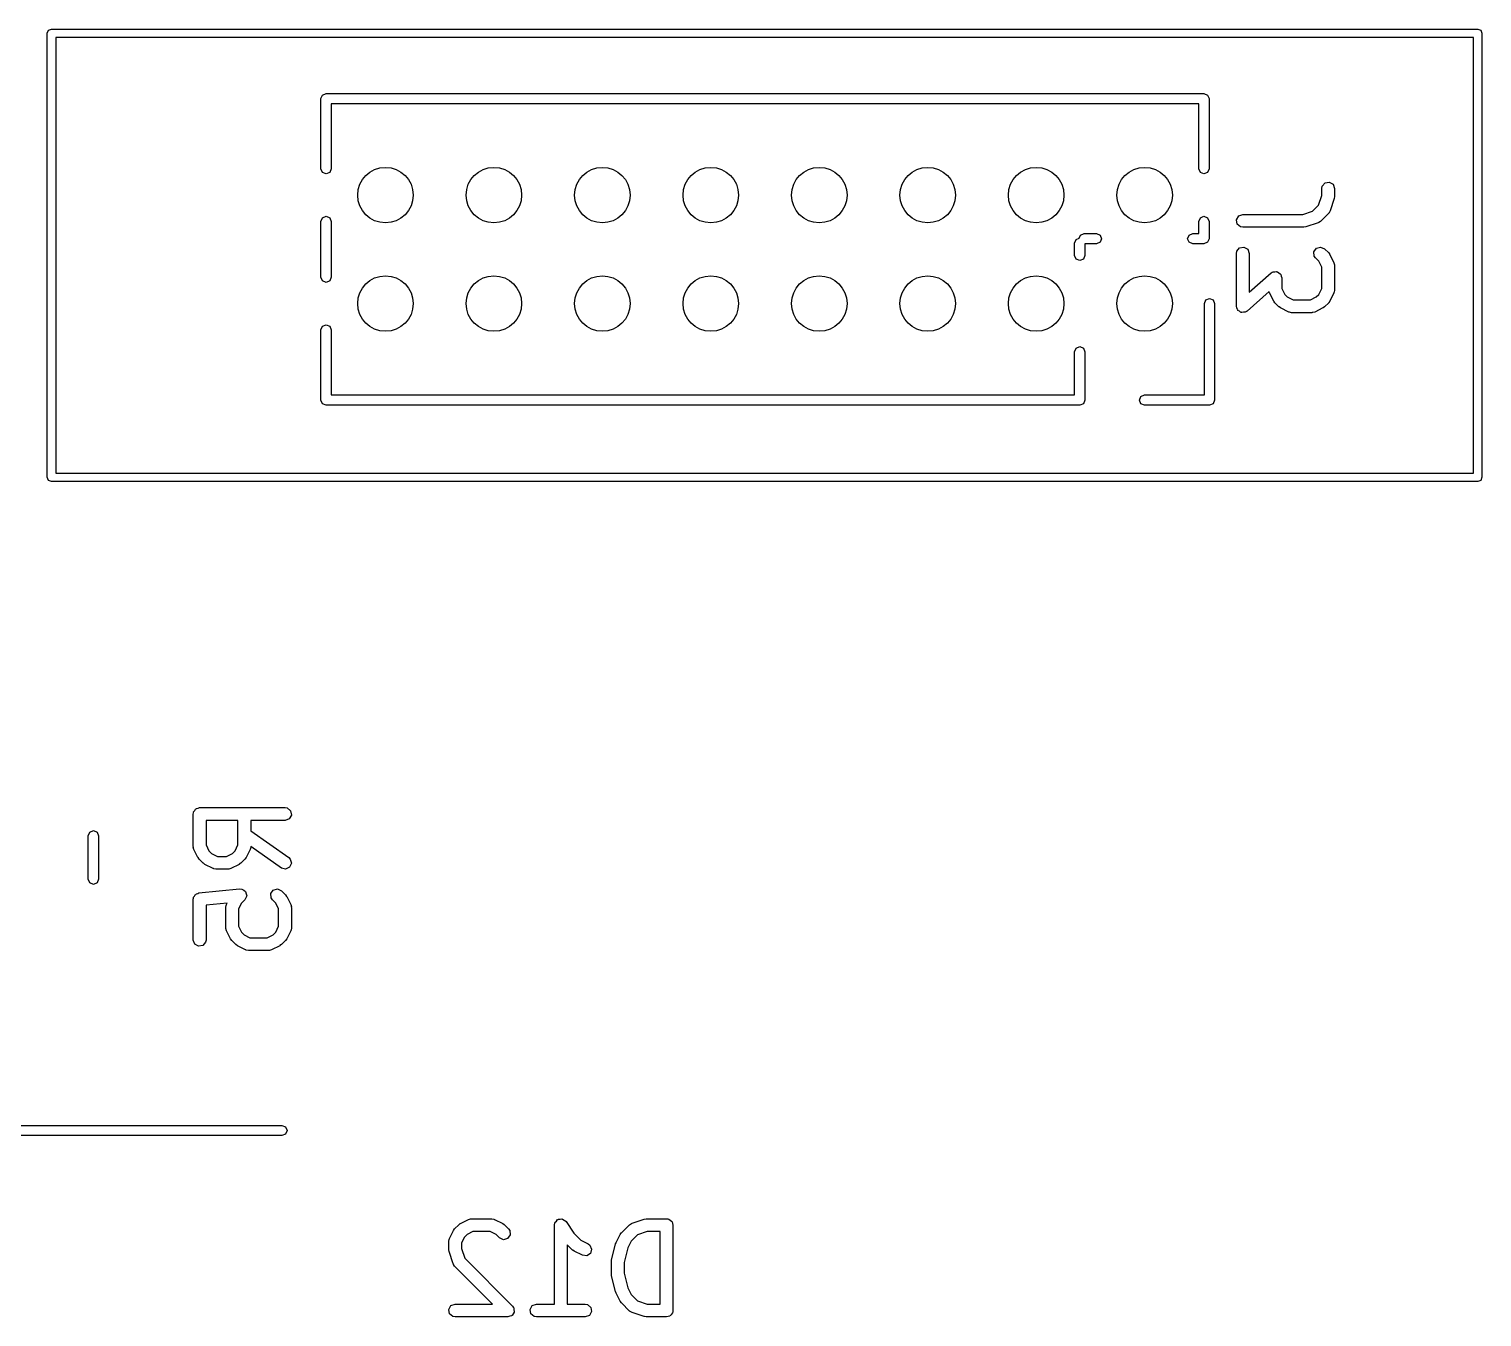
# Model space of a CAD drawing. Extents: x -4.4 to 79.2, y -59.9 to -10.8.
# Drawn here: x 37.49 to 54.5, y -35.73 to -20.65 of the extents above; entities that cross this region are included whole.
import ezdxf

# ---------------------------------------------------------------- set-up
doc = ezdxf.new("R2010")
doc.units = 0
doc.layers.add('BLACK', color=7, linetype='CONTINUOUS')

msp = doc.modelspace()

# ---------------------------------------------------------------- linework, layer by layer
at = {"layer": 'BLACK', "linetype": 'CONTINUOUS'}
for p, q in [((37.701, -20.701), (37.715645, -20.665645)), ((37.701, -25.901), (37.701, -20.701)), ((37.715645, -20.665645), (37.751, -20.651)), ((37.751, -20.651), (54.451, -20.651)), ((37.801, -20.751), (37.801, -25.851)), ((54.401, -20.751), (37.801, -20.751)), ((54.401, -25.851), (54.401, -20.751)), ((54.451, -20.651), (54.486355, -20.665645)), ((54.486355, -20.665645), (54.501, -20.701)), ((54.501, -20.701), (54.501, -25.901)), ((40.906, -21.466), (40.923574, -21.423574)), ((40.923574, -21.423574), (40.966, -21.406)), ((40.966, -21.406), (51.246, -21.406)), ((51.246, -21.406), (51.288426, -21.423574)), ((51.288426, -21.423574), (51.306, -21.466)), ((40.906, -22.28847), (40.906, -21.466)), ((51.186, -21.526), (41.026, -21.526)), ((41.026, -21.526), (41.026, -22.28847)), ((51.186, -22.28847), (51.186, -21.526)), ((51.306, -21.466), (51.306, -22.28847)), ((40.923574, -22.330896), (40.906, -22.28847)), ((40.966, -22.34847), (40.923574, -22.330896)), ((41.008426, -22.330896), (40.966, -22.34847)), ((41.026, -22.28847), (41.008426, -22.330896)), ((51.203574, -22.330896), (51.186, -22.28847)), ((51.246, -22.34847), (51.203574, -22.330896)), ((51.288426, -22.330896), (51.246, -22.34847)), ((51.306, -22.28847), (51.288426, -22.330896)), ((52.630342, -22.491062), (52.663319, -22.451762)), ((52.663319, -22.451762), (52.713843, -22.442853)), ((52.713843, -22.442853), (52.758272, -22.468505)), ((52.587648, -22.714294), (52.625819, -22.599782)), ((52.625819, -22.516714), (52.630342, -22.491062)), ((52.625819, -22.599782), (52.625819, -22.516714)), ((52.758272, -22.468505), (52.775819, -22.516714)), ((52.775819, -22.611952), (52.771925, -22.634034)), ((52.775819, -22.516714), (52.775819, -22.611952)), ((52.402934, -22.822666), (52.517447, -22.784494)), ((52.517447, -22.784494), (52.587648, -22.714294)), ((52.724351, -22.778526), (52.711948, -22.801431)), ((52.77197, -22.63567), (52.724351, -22.778526)), ((52.771925, -22.634034), (52.77197, -22.63567)), ((40.906, -22.90353), (40.923574, -22.861104)), ((40.906, -23.55847), (40.906, -22.90353)), ((40.923574, -22.861104), (40.966, -22.84353)), ((40.966, -22.84353), (41.008426, -22.861104)), ((41.008426, -22.861104), (41.026, -22.90353)), ((41.026, -22.90353), (41.026, -23.55847)), ((51.186, -22.90353), (51.203574, -22.861104)), ((51.186, -23.046), (51.186, -22.90353)), ((51.203574, -22.861104), (51.246, -22.84353)), ((51.246, -22.84353), (51.288426, -22.861104)), ((51.288426, -22.861104), (51.306, -22.90353)), ((51.306, -22.90353), (51.306, -23.106)), ((51.626958, -22.884642), (51.65261, -22.840213)), ((51.635867, -22.935166), (51.626958, -22.884642)), ((51.675167, -22.968143), (51.635867, -22.935166)), ((51.65261, -22.840213), (51.700819, -22.822666)), ((51.700819, -22.822666), (52.402934, -22.822666)), ((52.581678, -22.921198), (52.438821, -22.968817)), ((52.585188, -22.918411), (52.581678, -22.921198)), ((52.589657, -22.918021), (52.585188, -22.918411)), ((52.610994, -22.90308), (52.589657, -22.918021)), ((52.706233, -22.807842), (52.610994, -22.90308)), ((52.708128, -22.803777), (52.706233, -22.807842)), ((52.711948, -22.801431), (52.708128, -22.803777)), ((49.731, -23.159471), (49.748574, -23.117045)), ((49.748574, -23.117045), (49.786383, -23.101383)), ((49.786383, -23.101383), (49.802045, -23.063574)), ((49.802045, -23.063574), (49.844471, -23.046)), ((49.844471, -23.046), (49.987529, -23.046)), ((49.987529, -23.046), (50.029955, -23.063574)), ((50.029955, -23.063574), (50.047529, -23.106)), ((50.047529, -23.106), (50.029955, -23.148426)), ((51.054471, -23.106), (51.072045, -23.063574)), ((51.072045, -23.148426), (51.054471, -23.106)), ((51.072045, -23.063574), (51.114471, -23.046)), ((51.114471, -23.046), (51.186, -23.046)), ((51.306, -23.106), (51.288426, -23.148426)), ((51.700819, -22.972666), (51.675167, -22.968143)), ((52.415104, -22.972666), (51.700819, -22.972666)), ((52.416642, -22.972105), (52.415104, -22.972666)), ((52.438821, -22.968817), (52.416642, -22.972105)), ((49.731, -23.302529), (49.731, -23.159471)), ((49.748574, -23.344955), (49.731, -23.302529)), ((49.851, -23.302529), (49.833426, -23.344955)), ((49.987529, -23.166), (49.851, -23.166)), ((49.851, -23.166), (49.851, -23.302529)), ((50.029955, -23.148426), (49.987529, -23.166)), ((51.114471, -23.166), (51.072045, -23.148426)), ((51.246, -23.166), (51.114471, -23.166)), ((51.288426, -23.148426), (51.246, -23.166)), ((51.625819, -23.278619), (51.630342, -23.252967)), ((51.625819, -23.897666), (51.625819, -23.278619)), ((51.630342, -23.252967), (51.663319, -23.213667)), ((51.663319, -23.213667), (51.713843, -23.204758)), ((51.713843, -23.204758), (51.758272, -23.23041)), ((51.758272, -23.23041), (51.775819, -23.278619)), ((51.775819, -23.278619), (51.775819, -23.732383)), ((52.533135, -23.259208), (52.562561, -23.217182)), ((52.537607, -23.310316), (52.533135, -23.259208)), ((52.562561, -23.217182), (52.612116, -23.203905)), ((52.612116, -23.203905), (52.658612, -23.225585)), ((52.658612, -23.225585), (52.706232, -23.273204)), ((52.706232, -23.273204), (52.719094, -23.291572)), ((52.719094, -23.291572), (52.720282, -23.292697)), ((52.720282, -23.292697), (52.767901, -23.387935)), ((49.791, -23.362529), (49.748574, -23.344955)), ((49.833426, -23.344955), (49.791, -23.362529)), ((52.552548, -23.331653), (52.537607, -23.310316)), ((52.591561, -23.370665), (52.552548, -23.331653)), ((52.625819, -23.439181), (52.591561, -23.370665)), ((52.625819, -23.689485), (52.625819, -23.439181)), ((52.767901, -23.387935), (52.775327, -23.412901)), ((52.775327, -23.412901), (52.774285, -23.417262)), ((52.774285, -23.417262), (52.775819, -23.421476)), ((52.775819, -23.421476), (52.775819, -23.70719)), ((40.923574, -23.600896), (40.906, -23.55847)), ((40.966, -23.61847), (40.923574, -23.600896)), ((41.008426, -23.600896), (40.966, -23.61847)), ((41.026, -23.55847), (41.008426, -23.600896)), ((51.775819, -23.732383), (52.032383, -23.50789)), ((52.032383, -23.50789), (52.042031, -23.50205)), ((52.042031, -23.50205), (52.044271, -23.499381)), ((52.044271, -23.499381), (52.047333, -23.498841)), ((52.047333, -23.498841), (52.054667, -23.494402)), ((52.054667, -23.494402), (52.074881, -23.493983)), ((52.074881, -23.493983), (52.094795, -23.490472)), ((52.094795, -23.490472), (52.099976, -23.493463)), ((52.099976, -23.493463), (52.105959, -23.49334)), ((52.105959, -23.49334), (52.121714, -23.506014)), ((52.121714, -23.506014), (52.139224, -23.516124)), ((52.139224, -23.516124), (52.14127, -23.521746)), ((52.14127, -23.521746), (52.145933, -23.525497)), ((52.145933, -23.525497), (52.149855, -23.545333)), ((52.149855, -23.545333), (52.156771, -23.564333)), ((52.156771, -23.564333), (52.156771, -23.689485)), ((51.268574, -23.823574), (51.311, -23.806)), ((51.311, -23.806), (51.353426, -23.823574)), ((52.01043, -23.726413), (51.750207, -23.954109)), ((52.014689, -23.740731), (52.01043, -23.726413)), ((52.062308, -23.835969), (52.014689, -23.740731)), ((52.156771, -23.689485), (52.191029, -23.758001)), ((52.191029, -23.758001), (52.221436, -23.788408)), ((52.221436, -23.788408), (52.289952, -23.822666)), ((52.492637, -23.822666), (52.561153, -23.788407)), ((52.561153, -23.788407), (52.591561, -23.758)), ((52.591561, -23.758), (52.625819, -23.689485)), ((52.767901, -23.740731), (52.720282, -23.835969)), ((52.768413, -23.736277), (52.767901, -23.740731)), ((52.771296, -23.732842), (52.768413, -23.736277)), ((52.775819, -23.70719), (52.771296, -23.732842)), ((51.251, -23.866), (51.268574, -23.823574)), ((51.251, -24.936), (51.251, -23.866)), ((51.353426, -23.823574), (51.371, -23.866)), ((51.371, -23.866), (51.371, -24.996)), ((51.632734, -23.916665), (51.625819, -23.897666)), ((51.636657, -23.936502), (51.632734, -23.916665)), ((51.641319, -23.940252), (51.636657, -23.936502)), ((51.643366, -23.945875), (51.641319, -23.940252)), ((51.660877, -23.955985), (51.643366, -23.945875)), ((51.676632, -23.968659), (51.660877, -23.955985)), ((51.682613, -23.968535), (51.676632, -23.968659)), ((51.687795, -23.971527), (51.682613, -23.968535)), ((51.707708, -23.968015), (51.687795, -23.971527)), ((51.727923, -23.967597), (51.707708, -23.968015)), ((51.735256, -23.963157), (51.727923, -23.967597)), ((51.738319, -23.962618), (51.735256, -23.963157)), ((51.740558, -23.959948), (51.738319, -23.962618)), ((51.750207, -23.954109), (51.740558, -23.959948)), ((52.063497, -23.837094), (52.062308, -23.835969)), ((52.076357, -23.855461), (52.063497, -23.837094)), ((52.123976, -23.90308), (52.076357, -23.855461)), ((52.125457, -23.903771), (52.123976, -23.90308)), ((52.143468, -23.917129), (52.125457, -23.903771)), ((52.238706, -23.964748), (52.143468, -23.917129)), ((52.243159, -23.96526), (52.238706, -23.964748)), ((52.246595, -23.968143), (52.243159, -23.96526)), ((52.272247, -23.972666), (52.246595, -23.968143)), ((52.510342, -23.972666), (52.272247, -23.972666)), ((52.289952, -23.822666), (52.492637, -23.822666)), ((52.514555, -23.971132), (52.510342, -23.972666)), ((52.518916, -23.972174), (52.514555, -23.971132)), ((52.543883, -23.964748), (52.518916, -23.972174)), ((52.639121, -23.917129), (52.543883, -23.964748)), ((52.640246, -23.91594), (52.639121, -23.917129)), ((52.658612, -23.903081), (52.640246, -23.91594)), ((52.706232, -23.855462), (52.658612, -23.903081)), ((52.706922, -23.85398), (52.706232, -23.855462)), ((52.720282, -23.835969), (52.706922, -23.85398)), ((40.906, -24.17353), (40.923574, -24.131104)), ((40.923574, -24.131104), (40.966, -24.11353)), ((40.966, -24.11353), (41.008426, -24.131104)), ((41.008426, -24.131104), (41.026, -24.17353)), ((40.906, -24.996), (40.906, -24.17353)), ((41.026, -24.17353), (41.026, -24.936)), ((49.731, -24.429471), (49.748574, -24.387045)), ((49.731, -24.936), (49.731, -24.429471)), ((49.748574, -24.387045), (49.791, -24.369471)), ((49.791, -24.369471), (49.833426, -24.387045)), ((49.833426, -24.387045), (49.851, -24.429471)), ((49.851, -24.429471), (49.851, -24.996)), ((40.923574, -25.038426), (40.906, -24.996)), ((41.026, -24.936), (49.731, -24.936)), ((49.851, -24.996), (49.833426, -25.038426)), ((50.491, -24.996), (50.508574, -24.953574)), ((50.508574, -25.038426), (50.491, -24.996)), ((50.508574, -24.953574), (50.551, -24.936)), ((50.551, -24.936), (51.251, -24.936)), ((51.371, -24.996), (51.353426, -25.038426)), ((40.966, -25.056), (40.923574, -25.038426)), ((49.791, -25.056), (40.966, -25.056)), ((49.833426, -25.038426), (49.791, -25.056)), ((50.551, -25.056), (50.508574, -25.038426)), ((51.311, -25.056), (50.551, -25.056)), ((51.353426, -25.038426), (51.311, -25.056)), ((37.801, -25.851), (54.401, -25.851)), ((37.715645, -25.936355), (37.701, -25.901)), ((37.751, -25.951), (37.715645, -25.936355)), ((54.451, -25.951), (37.751, -25.951)), ((54.486355, -25.936355), (54.451, -25.951)), ((54.501, -25.901), (54.486355, -25.936355)), ((39.46691, -29.775168), (39.485219, -29.768505)), ((39.485219, -29.768505), (40.485219, -29.768505)), ((40.485219, -29.768505), (40.510871, -29.773028)), ((40.510871, -29.773028), (40.550171, -29.806005)), ((39.410219, -29.843505), (39.411936, -29.833763)), ((39.410219, -30.224457), (39.410219, -29.843505)), ((39.411358, -29.830481), (39.413024, -29.827595)), ((39.411936, -29.833763), (39.411358, -29.830481)), ((39.413024, -29.827595), (39.414742, -29.817853)), ((39.414742, -29.817853), (39.427267, -29.802925)), ((39.427267, -29.802925), (39.43701, -29.786052)), ((39.43701, -29.786052), (39.443368, -29.783737)), ((39.443368, -29.783737), (39.447719, -29.778553)), ((39.447719, -29.778553), (39.46691, -29.775168)), ((39.934028, -29.918505), (39.560219, -29.918505)), ((39.560219, -29.918505), (39.560219, -30.206752)), ((39.934028, -30.206752), (39.934028, -29.918505)), ((40.485219, -29.918505), (40.084028, -29.918505)), ((40.084028, -29.918505), (40.084028, -30.04255)), ((40.533428, -29.900958), (40.485219, -29.918505)), ((40.55908, -29.856529), (40.533428, -29.900958)), ((40.550171, -29.806005), (40.55908, -29.856529)), ((38.1815, -30.098276), (38.199074, -30.05585)), ((38.1815, -30.607724), (38.1815, -30.098276)), ((38.199074, -30.05585), (38.2415, -30.038276)), ((38.2415, -30.038276), (38.283926, -30.05585)), ((38.283926, -30.05585), (38.3015, -30.098276)), ((38.3015, -30.098276), (38.3015, -30.607724)), ((40.084028, -30.04255), (40.528229, -30.353491)), ((39.411752, -30.22867), (39.410219, -30.224457)), ((39.410711, -30.233031), (39.411752, -30.22867)), ((39.418137, -30.257998), (39.410711, -30.233031)), ((39.465756, -30.353236), (39.418137, -30.257998)), ((39.560219, -30.206752), (39.594477, -30.275268)), ((39.594477, -30.275268), (39.624884, -30.305675)), ((39.869363, -30.305675), (39.89977, -30.275268)), ((39.89977, -30.275268), (39.934028, -30.206752)), ((40.07611, -30.257998), (40.028491, -30.353236)), ((40.076622, -30.253544), (40.07611, -30.257998)), ((40.079505, -30.250109), (40.076622, -30.253544)), ((40.08384, -30.225517), (40.079505, -30.250109)), ((40.44221, -30.476376), (40.08384, -30.225517)), ((39.466945, -30.354361), (39.465756, -30.353236)), ((39.479805, -30.372728), (39.466945, -30.354361)), ((39.527424, -30.420347), (39.479805, -30.372728)), ((39.528905, -30.421038), (39.527424, -30.420347)), ((39.546916, -30.434396), (39.528905, -30.421038)), ((39.642154, -30.482015), (39.546916, -30.434396)), ((39.624884, -30.305675), (39.6934, -30.339933)), ((39.6934, -30.339933), (39.800847, -30.339933)), ((39.800847, -30.339933), (39.869363, -30.305675)), ((39.947331, -30.434396), (39.852093, -30.482015)), ((39.948456, -30.433206), (39.947331, -30.434396)), ((39.966823, -30.420347), (39.948456, -30.433206)), ((40.014442, -30.372728), (39.966823, -30.420347)), ((40.015133, -30.371246), (40.014442, -30.372728)), ((40.028491, -30.353236), (40.015133, -30.371246)), ((40.528229, -30.353491), (40.54665, -30.371907)), ((40.559935, -30.421459), (40.53826, -30.467959)), ((40.54665, -30.371907), (40.559935, -30.421459)), ((38.199074, -30.65015), (38.1815, -30.607724)), ((38.3015, -30.607724), (38.283926, -30.65015)), ((39.646607, -30.482527), (39.642154, -30.482015)), ((39.650043, -30.48541), (39.646607, -30.482527)), ((39.675695, -30.489933), (39.650043, -30.48541)), ((39.818552, -30.489933), (39.675695, -30.489933)), ((39.822765, -30.488399), (39.818552, -30.489933)), ((39.827126, -30.489441), (39.822765, -30.488399)), ((39.852093, -30.482015), (39.827126, -30.489441)), ((40.491766, -30.489646), (40.44221, -30.476376)), ((40.53826, -30.467959), (40.491766, -30.489646)), ((38.2415, -30.667724), (38.199074, -30.65015)), ((38.283926, -30.65015), (38.2415, -30.667724)), ((39.42498, -30.805651), (39.431532, -30.791134)), ((39.431532, -30.791134), (39.440979, -30.786585)), ((39.440979, -30.786585), (39.447719, -30.778553)), ((39.447719, -30.778553), (39.463404, -30.775787)), ((39.463404, -30.775787), (39.477756, -30.768877)), ((39.477756, -30.768877), (39.953946, -30.721258)), ((39.953946, -30.721258), (39.979921, -30.723206)), ((39.979921, -30.723206), (39.980329, -30.723484)), ((39.980329, -30.723484), (39.98082, -30.723442)), ((39.98082, -30.723442), (40.001438, -30.737878)), ((40.001438, -30.737878), (40.022307, -30.752109)), ((40.022307, -30.752109), (40.02244, -30.752584)), ((40.02244, -30.752584), (40.022846, -30.752868)), ((40.022846, -30.752868), (40.029371, -30.777224)), ((40.029371, -30.777224), (40.036199, -30.801496)), ((40.317535, -30.776475), (40.346961, -30.734449)), ((40.322007, -30.827583), (40.317535, -30.776475)), ((40.346961, -30.734449), (40.396516, -30.721172)), ((40.396516, -30.721172), (40.443012, -30.742852)), ((40.443012, -30.742852), (40.490632, -30.790471)), ((40.490632, -30.790471), (40.503494, -30.808839)), ((39.410219, -30.843505), (39.410907, -30.839597)), ((39.410219, -31.319695), (39.410219, -30.843505)), ((39.410429, -30.837895), (39.411707, -30.835061)), ((39.410907, -30.839597), (39.410429, -30.837895)), ((39.411707, -30.835061), (39.414742, -30.817853)), ((39.414742, -30.817853), (39.42498, -30.805651)), ((39.808409, -30.88656), (39.560219, -30.911379)), ((39.560219, -30.911379), (39.560219, -31.319695)), ((39.791171, -30.938743), (39.795694, -30.913091)), ((39.791171, -31.176838), (39.791171, -30.938743)), ((39.795694, -30.913091), (39.798576, -30.909655)), ((39.798576, -30.909655), (39.799089, -30.905202)), ((39.799089, -30.905202), (39.808409, -30.88656)), ((39.975429, -30.887932), (39.941171, -30.956448)), ((39.941171, -30.956448), (39.941171, -31.159133)), ((40.014442, -30.848919), (39.975429, -30.887932)), ((40.01465, -30.848471), (40.014442, -30.848919)), ((40.015096, -30.848257), (40.01465, -30.848471)), ((40.025482, -30.825241), (40.015096, -30.848257)), ((40.036123, -30.802423), (40.025482, -30.825241)), ((40.036199, -30.801496), (40.035995, -30.801946)), ((40.035995, -30.801946), (40.036123, -30.802423)), ((40.336948, -30.84892), (40.322007, -30.827583)), ((40.375961, -30.887932), (40.336948, -30.84892)), ((40.410219, -30.956448), (40.375961, -30.887932)), ((40.410219, -31.159133), (40.410219, -30.956448)), ((40.503494, -30.808839), (40.504682, -30.809964)), ((40.504682, -30.809964), (40.552301, -30.905202)), ((40.552301, -30.905202), (40.559727, -30.930168)), ((40.559727, -30.930168), (40.558685, -30.934529)), ((40.558685, -30.934529), (40.560219, -30.938743)), ((40.560219, -30.938743), (40.560219, -31.176838)), ((39.792704, -31.181051), (39.791171, -31.176838)), ((39.791663, -31.185412), (39.792704, -31.181051)), ((39.799089, -31.210379), (39.791663, -31.185412)), ((39.846708, -31.305617), (39.799089, -31.210379)), ((39.941171, -31.159133), (39.975429, -31.227649)), ((39.975429, -31.227649), (40.005836, -31.258056)), ((40.005836, -31.258056), (40.074352, -31.292314)), ((40.074352, -31.292314), (40.277037, -31.292314)), ((40.277037, -31.292314), (40.345553, -31.258055)), ((40.345553, -31.258055), (40.375961, -31.227648)), ((40.375961, -31.227648), (40.410219, -31.159133)), ((40.552301, -31.210379), (40.504682, -31.305617)), ((40.552813, -31.205925), (40.552301, -31.210379)), ((40.555696, -31.20249), (40.552813, -31.205925)), ((40.560219, -31.176838), (40.555696, -31.20249)), ((39.427766, -31.367904), (39.410219, -31.319695)), ((39.472195, -31.393556), (39.427766, -31.367904)), ((39.522719, -31.384647), (39.472195, -31.393556)), ((39.555696, -31.345347), (39.522719, -31.384647)), ((39.560219, -31.319695), (39.555696, -31.345347)), ((39.847897, -31.306742), (39.846708, -31.305617)), ((39.860757, -31.325109), (39.847897, -31.306742)), ((39.908376, -31.372728), (39.860757, -31.325109)), ((39.909857, -31.373419), (39.908376, -31.372728)), ((39.927868, -31.386777), (39.909857, -31.373419)), ((40.023106, -31.434396), (39.927868, -31.386777)), ((40.027559, -31.434908), (40.023106, -31.434396)), ((40.030995, -31.437791), (40.027559, -31.434908)), ((40.056647, -31.442314), (40.030995, -31.437791)), ((40.294742, -31.442314), (40.056647, -31.442314)), ((40.298955, -31.44078), (40.294742, -31.442314)), ((40.303316, -31.441822), (40.298955, -31.44078)), ((40.328283, -31.434396), (40.303316, -31.441822)), ((40.423521, -31.386777), (40.328283, -31.434396)), ((40.424646, -31.385588), (40.423521, -31.386777)), ((40.443012, -31.372729), (40.424646, -31.385588)), ((40.490632, -31.32511), (40.443012, -31.372729)), ((40.491322, -31.323628), (40.490632, -31.32511)), ((40.504682, -31.305617), (40.491322, -31.323628)), ((34.939, -33.491), (40.449, -33.491)), ((40.449, -33.491), (40.491426, -33.508574)), ((40.491426, -33.508574), (40.509, -33.551)), ((40.449, -33.611), (34.999, -33.611)), ((40.491426, -33.593426), (40.449, -33.611)), ((40.509, -33.551), (40.491426, -33.593426)), ((42.457432, -34.720916), (42.47079, -34.702905)), ((42.47079, -34.702905), (42.471481, -34.701424)), ((42.471481, -34.701424), (42.5191, -34.653805)), ((42.5191, -34.653805), (42.537466, -34.640945)), ((42.537466, -34.640945), (42.538592, -34.639756)), ((42.538592, -34.639756), (42.63383, -34.592137)), ((42.63383, -34.592137), (42.658796, -34.584711)), ((42.658796, -34.584711), (42.663157, -34.585752)), ((42.663157, -34.585752), (42.667371, -34.584219)), ((42.667371, -34.584219), (42.905466, -34.584219)), ((42.905466, -34.584219), (42.931118, -34.588742)), ((42.931118, -34.588742), (42.934553, -34.591624)), ((42.934553, -34.591624), (42.939007, -34.592137)), ((42.939007, -34.592137), (43.034245, -34.639756)), ((43.034245, -34.639756), (43.052255, -34.653114)), ((43.052255, -34.653114), (43.053737, -34.653805)), ((43.053737, -34.653805), (43.101356, -34.701424)), ((43.101356, -34.701424), (43.116296, -34.722761)), ((43.63999, -34.659219), (43.644513, -34.633567)), ((43.63999, -35.584219), (43.63999, -34.659219)), ((43.644513, -34.633567), (43.647284, -34.630263)), ((43.647284, -34.630263), (43.647759, -34.625977)), ((43.647759, -34.625977), (43.663497, -34.610942)), ((43.663497, -34.610942), (43.67749, -34.594267)), ((43.67749, -34.594267), (43.681737, -34.593518)), ((43.681737, -34.593518), (43.684856, -34.590539)), ((43.684856, -34.590539), (43.706576, -34.589138)), ((43.706576, -34.589138), (43.728014, -34.585358)), ((43.728014, -34.585358), (43.731749, -34.587514)), ((43.731749, -34.587514), (43.736052, -34.587237)), ((43.736052, -34.587237), (43.753593, -34.600126)), ((43.753593, -34.600126), (43.772443, -34.61101)), ((43.772443, -34.61101), (43.773917, -34.615061)), ((43.773917, -34.615061), (43.777394, -34.617616)), ((43.777394, -34.617616), (43.868512, -34.754294)), ((44.423862, -34.749043), (44.5191, -34.653805)), ((44.5191, -34.653805), (44.540437, -34.638864)), ((44.540437, -34.638864), (44.544905, -34.638473)), ((44.544905, -34.638473), (44.548416, -34.635687)), ((44.548416, -34.635687), (44.691272, -34.588068)), ((44.691272, -34.588068), (44.713452, -34.584778)), ((44.713452, -34.584778), (44.71499, -34.584219)), ((44.71499, -34.584219), (44.953085, -34.584219)), ((44.953085, -34.584219), (44.962826, -34.585936)), ((44.962826, -34.585936), (44.966109, -34.585358)), ((44.966109, -34.585358), (44.968994, -34.587024)), ((44.968994, -34.587024), (44.978737, -34.588742)), ((44.978737, -34.588742), (44.993664, -34.601267)), ((44.993664, -34.601267), (45.010538, -34.61101)), ((45.010538, -34.61101), (45.012852, -34.617368)), ((45.012852, -34.617368), (45.018037, -34.621719)), ((45.018037, -34.621719), (45.021421, -34.64091)), ((45.021421, -34.64091), (45.028085, -34.659219)), ((45.028085, -34.659219), (45.028085, -35.659219)), ((42.401895, -34.849695), (42.406418, -34.824043)), ((42.401895, -34.944933), (42.401895, -34.849695)), ((42.406418, -34.824043), (42.4093, -34.820607)), ((42.4093, -34.820607), (42.409813, -34.816154)), ((42.409813, -34.816154), (42.457432, -34.720916)), ((42.586153, -34.798884), (42.551895, -34.8674)), ((42.551895, -34.8674), (42.551895, -34.932762)), ((42.61656, -34.768477), (42.586153, -34.798884)), ((42.685076, -34.734219), (42.61656, -34.768477)), ((42.887761, -34.734219), (42.685076, -34.734219)), ((42.956277, -34.768477), (42.887761, -34.734219)), ((42.99529, -34.80749), (42.956277, -34.768477)), ((43.041786, -34.829171), (42.99529, -34.80749)), ((43.091341, -34.815894), (43.041786, -34.829171)), ((43.120767, -34.773868), (43.091341, -34.815894)), ((43.116296, -34.722761), (43.120767, -34.773868)), ((43.868512, -34.754294), (43.949893, -34.835675)), ((43.949893, -34.835675), (44.034245, -34.877851)), ((44.356515, -34.879124), (44.361787, -34.867301)), ((44.361787, -34.867301), (44.362194, -34.863773)), ((44.362194, -34.863773), (44.409813, -34.768535)), ((44.409813, -34.768535), (44.423171, -34.750524)), ((44.423171, -34.750524), (44.423862, -34.749043)), ((44.538534, -34.846503), (44.50004, -34.92349)), ((44.612647, -34.77239), (44.538534, -34.846503)), ((44.72716, -34.734219), (44.612647, -34.77239)), ((44.878085, -34.734219), (44.72716, -34.734219)), ((44.878085, -35.584219), (44.878085, -34.734219)), ((42.402455, -34.946471), (42.401895, -34.944933)), ((42.405744, -34.96865), (42.402455, -34.946471)), ((42.453363, -35.111507), (42.405744, -34.96865)), ((42.551895, -34.932762), (42.590066, -35.047276)), ((43.852433, -34.950347), (43.78999, -34.887904)), ((43.78999, -34.887904), (43.78999, -35.584219)), ((43.853914, -34.951037), (43.852433, -34.950347)), ((43.871925, -34.964396), (43.853914, -34.951037)), ((43.967163, -35.012015), (43.871925, -34.964396)), ((44.018129, -35.01788), (43.967163, -35.012015)), ((44.060942, -34.989614), (44.018129, -35.01788)), ((44.034245, -34.877851), (44.055166, -34.893368)), ((44.055166, -34.893368), (44.075569, -34.940439)), ((44.075569, -34.940439), (44.060942, -34.989614)), ((44.308896, -35.0696), (44.356515, -34.879124)), ((44.50004, -34.92349), (44.456657, -35.097024)), ((42.45615, -35.115019), (42.453363, -35.111507)), ((42.456541, -35.119486), (42.45615, -35.115019)), ((42.471481, -35.140823), (42.456541, -35.119486)), ((42.914876, -35.584219), (42.471481, -35.140823)), ((42.590066, -35.047276), (43.148975, -35.606186)), ((44.306657, -35.08779), (44.309256, -35.073048)), ((44.306657, -35.230647), (44.306657, -35.08779)), ((44.309256, -35.073048), (44.308896, -35.0696)), ((44.456657, -35.097024), (44.456657, -35.221413)), ((44.307842, -35.233904), (44.306657, -35.230647)), ((44.308896, -35.248837), (44.307842, -35.233904)), ((44.356515, -35.439313), (44.308896, -35.248837)), ((44.456657, -35.221413), (44.50004, -35.394947)), ((44.358503, -35.442257), (44.356515, -35.439313)), ((44.362194, -35.454664), (44.358503, -35.442257)), ((44.409813, -35.549902), (44.362194, -35.454664)), ((44.410999, -35.551025), (44.409813, -35.549902)), ((44.423862, -35.569394), (44.410999, -35.551025)), ((44.50004, -35.394947), (44.538534, -35.471934)), ((44.538534, -35.471934), (44.612647, -35.546048)), ((44.612647, -35.546048), (44.72716, -35.584219)), ((42.403034, -35.646195), (42.428686, -35.601766)), ((42.411943, -35.696719), (42.403034, -35.646195)), ((42.451243, -35.729696), (42.411943, -35.696719)), ((42.428686, -35.601766), (42.476895, -35.584219)), ((42.476895, -35.584219), (42.914876, -35.584219)), ((43.117153, -35.726498), (43.095942, -35.734219)), ((43.13896, -35.720656), (43.117153, -35.726498)), ((43.140928, -35.717844), (43.13896, -35.720656)), ((43.144151, -35.716672), (43.140928, -35.717844)), ((43.155436, -35.697126), (43.144151, -35.716672)), ((43.148975, -35.606186), (43.158367, -35.619598)), ((43.168387, -35.678631), (43.155436, -35.697126)), ((43.158367, -35.619598), (43.160894, -35.621719)), ((43.160894, -35.621719), (43.161244, -35.623708)), ((43.161244, -35.623708), (43.163916, -35.627523)), ((43.163916, -35.627523), (43.165883, -35.650016)), ((43.165883, -35.650016), (43.169803, -35.672243)), ((43.169803, -35.672243), (43.168088, -35.675213)), ((43.168088, -35.675213), (43.168387, -35.678631)), ((43.355415, -35.646195), (43.381067, -35.601766)), ((43.364324, -35.696719), (43.355415, -35.646195)), ((43.403624, -35.729696), (43.364324, -35.696719)), ((43.381067, -35.601766), (43.429276, -35.584219)), ((43.429276, -35.584219), (43.63999, -35.584219)), ((43.78999, -35.584219), (44.000704, -35.584219)), ((44.000704, -35.584219), (44.026356, -35.588742)), ((44.048913, -35.716672), (44.000704, -35.734219)), ((44.026356, -35.588742), (44.065656, -35.621719)), ((44.074565, -35.672243), (44.048913, -35.716672)), ((44.065656, -35.621719), (44.074565, -35.672243)), ((44.5191, -35.664633), (44.423862, -35.569394)), ((44.523164, -35.666528), (44.5191, -35.664633)), ((44.525511, -35.670348), (44.523164, -35.666528)), ((44.548416, -35.682751), (44.525511, -35.670348)), ((44.691272, -35.73037), (44.548416, -35.682751)), ((44.72716, -35.584219), (44.878085, -35.584219)), ((44.971393, -35.727555), (44.953085, -35.734219)), ((44.990585, -35.724171), (44.971393, -35.727555)), ((44.994935, -35.718986), (44.990585, -35.724171)), ((45.001294, -35.716672), (44.994935, -35.718986)), ((45.011036, -35.699798), (45.001294, -35.716672)), ((45.023562, -35.684871), (45.011036, -35.699798)), ((45.025279, -35.675128), (45.023562, -35.684871)), ((45.026946, -35.672243), (45.025279, -35.675128)), ((45.028085, -35.659219), (45.026367, -35.66896)), ((45.026367, -35.66896), (45.026946, -35.672243)), ((42.476895, -35.734219), (42.451243, -35.729696)), ((43.095942, -35.734219), (42.476895, -35.734219)), ((43.429276, -35.734219), (43.403624, -35.729696)), ((44.000704, -35.734219), (43.429276, -35.734219)), ((44.692907, -35.730325), (44.691272, -35.73037)), ((44.71499, -35.734219), (44.692907, -35.730325)), ((44.953085, -35.734219), (44.71499, -35.734219))]:
    msp.add_line(p, q, dxfattribs=at)
at = {"layer": 'BLACK'}
for centre in [(41.661, -22.596), (42.931, -22.596), (44.201, -22.596), (45.471, -22.596), (46.741, -22.596), (48.011, -22.596), (49.281, -22.596), (50.551, -22.596), (41.661, -23.866), (42.931, -23.866), (44.201, -23.866), (45.471, -23.866), (46.741, -23.866), (48.011, -23.866), (49.281, -23.866), (50.551, -23.866)]:
    msp.add_circle(centre, 0.325, dxfattribs=at)

doc.saveas('drawing.dxf')
